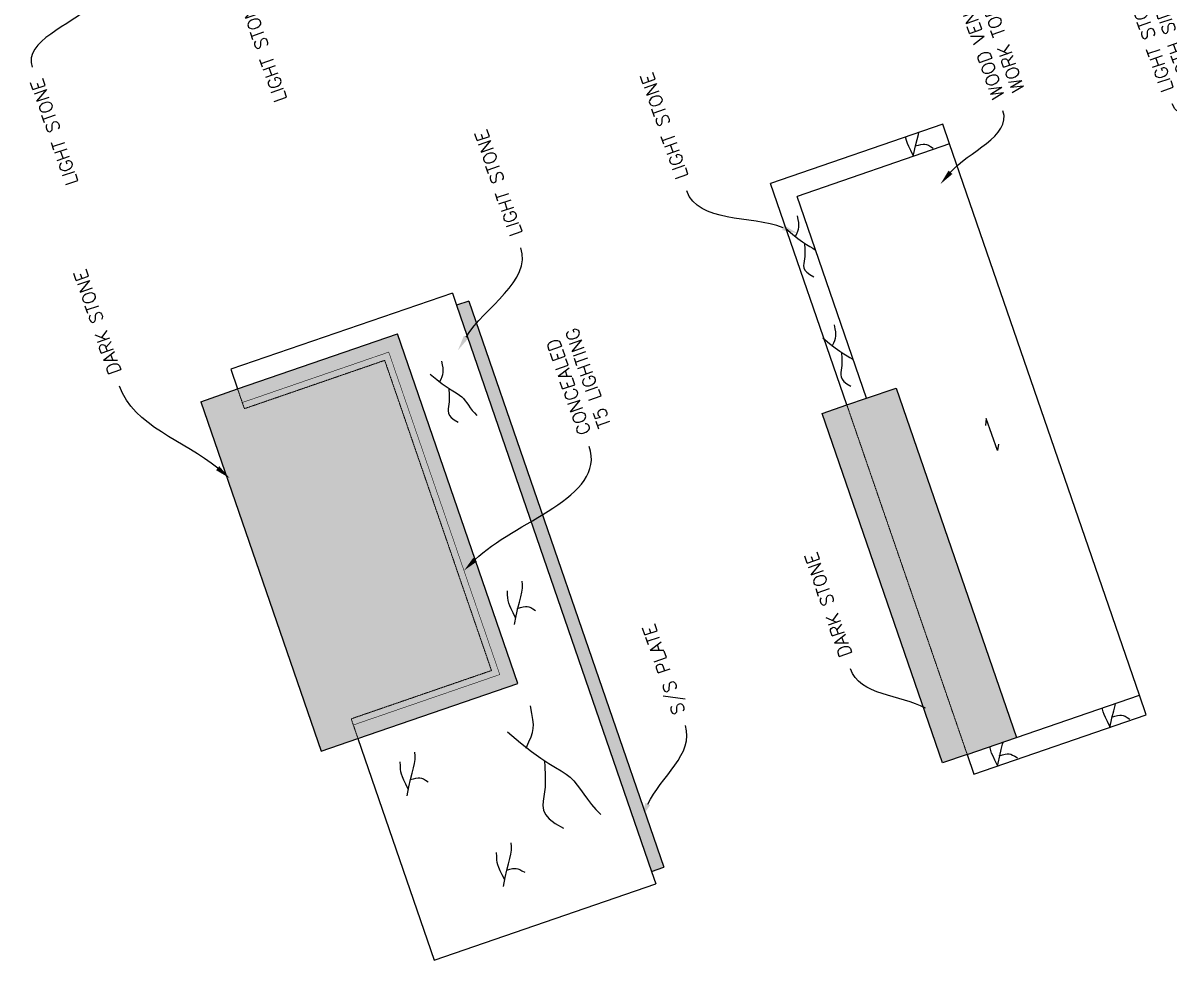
# Model space of a CAD drawing. Extents: x 760773 to 1075934, y 719259 to 1013331.
# Drawn here: x 817459 to 821862, y 821330 to 824930 of the extents above; entities that cross this region are included whole.
import ezdxf
from ezdxf import colors
from ezdxf.entities.mleader import LeaderData, LeaderLine
from ezdxf.math import Vec2, Vec3

# ---------------------------------------------------------------- set-up
doc = ezdxf.new("R2010")
doc.units = 0
doc.header["$MEASUREMENT"] = 0
doc.linetypes.add('CENTERX2', pattern=[4, 2.5, -0.5, 0.5, -0.5])
doc.linetypes.add('DASHED', pattern=[0.75, 0.5, -0.25])
doc.layers.add('72471 FF-FUR', color=9, linetype='Continuous', lineweight=30)
for name, color, linetype in [('A-TEXT', 7, 'Continuous'), ('EXIST1', 14, 'Continuous'), ('MED', 7, 'Continuous'), ('THICK', 1, 'Continuous'), ('THIN', 2, 'Continuous')]:
    doc.layers.add(name, color=color, linetype=linetype)
doc.styles.add('STANDARD1', font='romans')
pattern_1 = [(236.5, (813807.663, 818022.81), (13.73748, -36.02678), [0, -30.4, 0, -34, 0, -32.5]), (206.5, (813807.663, 818022.81), (-15.09112, -64.8915), [0, -16.4, 0, -27.4, 0, -10.5]), (166.5, (813830.923, 818030.82), (-58.85273, -20.38432), [0, -10, 0, -36, 0, -47]), (156.5, (813830.923, 818030.82), (-51.1321, -36.17115), [0, -5, 0, -23.6, 0, -27])]

msp = doc.modelspace()

# ---------------------------------------------------------------- hatches: boundary and pattern name
at = {"layer": 'THIN'}
h = msp.add_hatch(dxfattribs=at)
h.set_pattern_fill('AR-SAND', color=256, scale=20)
h.set_pattern_definition(pattern_1)
h.paths.add_polyline_path([(819873.60318, 821670.15456), (819920.87911, 821686.43297), (819172.07235, 823861.12569), (819124.79643, 823844.84729)])
h = msp.add_hatch(dxfattribs=at)
h.set_pattern_fill('AR-SAND', color=256, scale=20)
h.set_pattern_definition(pattern_1)
h.paths.add_polyline_path([(818604.07575, 822131.99879), (819360.49061, 822392.45331), (818898.18383, 823735.08969), (818141.76897, 823474.63517)])
h = msp.add_hatch(dxfattribs=at)
h.set_pattern_fill('AR-SAND', color=256, scale=20)
h.set_pattern_definition([(236.5, (813769.657, 818009.724), (13.73748, -36.02678), [0, -30.4, 0, -34, 0, -32.5]), (206.5, (813769.657, 818009.724), (-15.09112, -64.8915), [0, -16.4, 0, -27.4, 0, -10.5]), (166.5, (813792.917, 818017.733), (-58.85273, -20.38432), [0, -10, 0, -36, 0, -47]), (156.5, (813792.917, 818017.73), (-51.1321, -36.17115), [0, -5, 0, -23.6, 0, -27])])
h.paths.add_polyline_path([(821275.38535, 822184.55549), (820991.72978, 822086.88505), (820529.423, 823429.52142), (820813.07857, 823527.19187)])

# ---------------------------------------------------------------- linework, layer by layer
at = {"layer": '72471 FF-FUR', "linetype": 'Continuous', "lineweight": 0, "ltscale": 0.001}
msp.add_line((820813.07857, 823527.19187), (820813.07857, 823527.19187), dxfattribs=at)
at = {"layer": 'EXIST1'}
for points in [[(820879.16582, 824417.19649), (820881.35093, 824428.62167), (820887.7721, 824457.28412), (820893.73216, 824481.33073), (820898.87463, 824501.60432), (820900.61036, 824509.19009)], [(820879.30127, 824420.23178), (820869.49575, 824439.68705), (820862.10847, 824454.86624), (820856.77352, 824466.99364), (820853.12498, 824477.29351), (820850.79695, 824486.99012), (820850.15446, 824491.81673)], [(820885.67557, 824456.87468), (820898.58787, 824460.47862), (820908.67473, 824462.95655), (820916.76064, 824464.21651), (820923.67014, 824464.16657), (820930.22774, 824462.71478), (820937.25795, 824459.76921), (820945.58529, 824455.23791), (820956.03428, 824449.02894)], [(820425.58491, 824107.64751), (820431.18727, 824119.86367), (820435.29652, 824129.58904), (820438.01536, 824137.77769), (820439.44646, 824145.38373), (820439.69251, 824153.36126), (820438.85619, 824162.66437), (820437.04019, 824174.24716), (820434.34718, 824189.06372)], [(820389.77117, 824139.26691), (820414.69872, 824118.07345), (820436.02328, 824101.39542), (820454.1386, 824088.44272), (820469.43846, 824078.42522), (820482.31662, 824070.55282), (820493.16686, 824064.03539), (820502.38294, 824058.08282), (820503.72039, 824057.04686)], [(820460.47802, 824084.29202), (820460.90927, 824080.31239), (820461.44374, 824074.75447), (820461.97826, 824067.89283), (820462.40963, 824060.00203), (820462.63467, 824051.35663), (820462.55018, 824042.23119), (820462.05299, 824032.90028), (820461.0399, 824023.63845), (820459.55509, 824014.66022), (820458.23219, 824005.93997), (820457.85221, 823997.39199), (820459.19615, 823988.93062), (820463.04499, 823980.47017), (820470.17975, 823971.92496), (820481.38141, 823963.20931), (820497.43099, 823954.23753)], [(820568.0071, 823688.32249), (820573.60945, 823700.53866), (820577.71871, 823710.26402), (820580.43754, 823718.45268), (820581.86865, 823726.05872), (820582.1147, 823734.03625), (820581.27838, 823743.33936), (820579.46237, 823754.92214), (820576.76937, 823769.7387)], [(820532.19336, 823719.94189), (820557.12091, 823698.74843), (820578.44546, 823682.07041), (820596.56078, 823669.1177), (820611.86064, 823659.10021), (820624.73881, 823651.2278), (820635.58905, 823644.71037), (820644.80513, 823638.7578), (820648.81954, 823635.64832)], [(820602.90021, 823664.967), (820603.33145, 823660.98737), (820603.86593, 823655.42946), (820604.40045, 823648.56782), (820604.83182, 823640.67702), (820605.05685, 823632.03162), (820604.97237, 823622.90618), (820604.47517, 823613.57526), (820603.46208, 823604.31343), (820601.97728, 823595.33521), (820600.65438, 823586.61495), (820600.2744, 823578.06698), (820601.61833, 823569.60561), (820605.46718, 823561.14516), (820612.60193, 823552.59995), (820623.8036, 823543.88429), (820639.85317, 823534.91252)], [(819059.50372, 823549.19305), (819065.10608, 823561.40922), (819069.21533, 823571.13458), (819071.93417, 823579.32324), (819073.36527, 823586.92928), (819073.61132, 823594.90681), (819072.775, 823604.20992), (819070.959, 823615.7927), (819068.26599, 823630.60926)], [(819023.68998, 823580.81245), (819048.61753, 823559.61899), (819069.94209, 823542.94097), (819088.05741, 823529.98826), (819103.35727, 823519.97077), (819116.23543, 823512.09836), (819127.08567, 823505.58093), (819136.30175, 823499.62836), (819144.27745, 823493.45054), (819151.39176, 823486.41467), (819157.96466, 823478.51725), (819164.30137, 823469.91209), (819170.70709, 823460.75301), (819177.48705, 823451.19382), (819184.94645, 823441.38834), (819193.39051, 823431.49038), (819203.12444, 823421.65376)], [(819094.39683, 823525.83756), (819094.82808, 823521.85793), (819095.36255, 823516.30002), (819095.89707, 823509.43838), (819096.32844, 823501.54758), (819096.55348, 823492.90218), (819096.46899, 823483.77674), (819095.9718, 823474.44582), (819094.95871, 823465.18399), (819093.4739, 823456.20577), (819092.151, 823447.48551), (819091.77102, 823438.93754), (819093.11496, 823430.47616), (819096.9638, 823422.01572), (819104.09856, 823413.47051), (819115.30022, 823404.75485), (819131.3498, 823395.78308)], [(819346.9227, 822618.34911), (819353.4485, 822652.47023), (819359.86966, 822681.13269), (819365.82973, 822705.1793), (819370.9722, 822725.45289), (819374.9406, 822742.79627), (819377.37844, 822758.05228), (819377.92925, 822772.06374), (819376.23652, 822785.67345)], [(819351.39884, 822644.08034), (819341.59332, 822663.53561), (819334.20603, 822678.71481), (819328.87108, 822690.8422), (819325.22255, 822701.14207), (819322.89452, 822710.83869), (819321.52108, 822721.15633), (819320.73632, 822733.31926), (819320.17434, 822748.55177)], [(819357.77314, 822680.72325), (819370.68544, 822684.32719), (819380.77229, 822686.80511), (819388.85821, 822688.06507), (819395.76771, 822688.01513), (819402.32531, 822686.56335), (819409.35552, 822683.61777), (819417.68286, 822679.08647), (819428.13185, 822672.8775)], [(819391.48872, 822143.68344), (819402.69342, 822168.11578), (819410.91193, 822187.5665), (819416.3496, 822203.94381), (819419.21181, 822219.1559), (819419.70391, 822235.11095), (819418.03127, 822253.71717), (819414.39926, 822276.88274), (819409.01325, 822306.51586)], [(821634.61939, 822226.62868), (821624.81387, 822246.08395), (821617.42659, 822261.26315), (821612.09163, 822273.39054), (821608.4431, 822283.69041), (821606.11507, 822293.38703), (821605.47257, 822298.21364)], [(821634.48394, 822223.5934), (821636.66905, 822235.01857), (821643.09022, 822263.68103), (821649.05028, 822287.72764), (821654.19275, 822308.00123), (821655.92848, 822315.587)], [(821640.99369, 822263.27159), (821653.90599, 822266.87553), (821663.99284, 822269.35345), (821672.07876, 822270.61341), (821678.98826, 822270.56347), (821685.54586, 822269.11169), (821692.57607, 822266.16612), (821700.90341, 822261.63481), (821711.3524, 822255.42584)], [(819319.86124, 822206.92224), (819369.71634, 822164.53532), (819412.36544, 822131.17927), (819448.59608, 822105.27387), (819479.1958, 822085.23887), (819504.95213, 822069.49406), (819526.65261, 822056.4592), (819545.08478, 822044.55407), (819561.03616, 822032.19842), (819575.26478, 822018.12669), (819588.41059, 822002.33184), (819601.084, 821985.12152), (819613.89545, 821966.80336), (819627.45537, 821947.68498), (819642.37417, 821928.07402), (819659.26229, 821908.2781), (819678.73016, 821888.60486)], [(821202.47632, 822074.84125), (821204.66143, 822086.26642), (821211.0826, 822114.92888), (821217.04267, 822138.97549), (821222.18514, 822159.24908), (821223.92086, 822166.83485)], [(818934.88655, 821960.60518), (818941.41235, 821994.7263), (818947.83352, 822023.38875), (818953.79358, 822047.43536), (818958.93605, 822067.70895), (818962.90445, 822085.05234), (818965.34229, 822100.30835), (818965.8931, 822114.3198), (818964.20038, 822127.92952)], [(821202.61178, 822077.87653), (821192.80625, 822097.3318), (821185.41897, 822112.511), (821180.08402, 822124.63839), (821176.43549, 822134.93826), (821174.10746, 822144.63488), (821173.46496, 822149.46149)], [(821208.98608, 822114.51944), (821221.89838, 822118.12338), (821231.98523, 822120.6013), (821240.07115, 822121.86126), (821246.98065, 822121.81132), (821253.53825, 822120.35954), (821260.56846, 822117.41397), (821268.8958, 822112.88266), (821279.34479, 822106.67369)], [(818939.36269, 821986.3364), (818929.55717, 822005.79167), (818922.16989, 822020.97087), (818916.83493, 822033.09827), (818913.1864, 822043.39813), (818910.85837, 822053.09475), (818909.48493, 822063.41239), (818908.70018, 822075.57533), (818908.13819, 822090.80784)], [(819461.27493, 822096.97247), (819462.13742, 822089.01321), (819463.20638, 822077.89737), (819464.27541, 822064.1741), (819465.13815, 822048.39249), (819465.58822, 822031.10169), (819465.41925, 822012.85081), (819464.42486, 821994.18898), (819462.39868, 821975.66532), (819459.42907, 821957.70887), (819456.78328, 821940.26836), (819456.02332, 821923.17241), (819458.71118, 821906.24967), (819466.40887, 821889.32877), (819480.67838, 821872.23835), (819503.08171, 821854.80705), (819535.18086, 821836.8635)], [(818945.73699, 822022.97931), (818958.64929, 822026.58325), (818968.73614, 822029.06117), (818976.82206, 822030.32114), (818983.73156, 822030.2712), (818990.28916, 822028.81941), (818997.31937, 822025.87384), (819005.64671, 822021.34254), (819016.0957, 822015.13356)], [(819305.05333, 821612.53057), (819311.57912, 821646.65169), (819318.00029, 821675.31414), (819323.96035, 821699.36075), (819329.10283, 821719.63434), (819333.07122, 821736.97773), (819335.50907, 821752.23374), (819336.05987, 821766.24519), (819334.36715, 821779.85491)], [(819309.52946, 821638.2618), (819299.72394, 821657.71707), (819292.33666, 821672.89626), (819287.00171, 821685.02366), (819283.35317, 821695.32353), (819281.02514, 821705.02014), (819279.65171, 821715.33778), (819278.86695, 821727.50072), (819278.30496, 821742.73323)], [(819315.90376, 821674.9047), (819328.81607, 821678.50864), (819338.90292, 821680.98657), (819346.98883, 821682.24653), (819353.89833, 821682.19659), (819360.45593, 821680.7448), (819367.48614, 821677.79923), (819375.81349, 821673.26793), (819386.26247, 821667.05896)]]:
    msp.add_lwpolyline(points, dxfattribs=at)
at = {"layer": 'MED'}
for p, q in [((821018.87198, 824465.30118), (820432.65046, 824263.44892)), ((821748.14464, 822347.33957), (821018.87198, 824465.30118)), ((820699.61635, 823488.12369), (820432.65046, 824263.44892)), ((819124.79643, 823844.84729), (819873.60318, 821670.15456)), ((818283.59675, 823523.47039), (818898.18383, 823735.08969)), ((819360.49061, 822392.45331), (818898.18383, 823735.08969)), ((820699.61635, 823488.12369), (820813.07857, 823527.19187)), ((820813.07857, 823527.19187), (821275.38535, 822184.55549)), ((818745.90353, 822180.83401), (819360.49061, 822392.45331)), ((821275.38535, 822184.55549), (821748.14464, 822347.33957))]:
    msp.add_line(p, q, dxfattribs=at)
at = {"layer": 'THICK'}
for p, q in [((820992.82652, 824540.94266), (820330.96352, 824313.04496)), ((821018.87198, 824465.30118), (820992.82652, 824540.94266)), ((820623.97486, 823462.07824), (820330.96352, 824313.04496)), ((819108.51802, 823892.12321), (818257.5513, 823599.11188)), ((819108.51802, 823892.12321), (819124.79643, 823844.84729)), ((819172.07235, 823861.12569), (819124.79643, 823844.84729)), ((819172.07235, 823861.12569), (819920.87911, 821686.43297)), ((818257.5513, 823599.11188), (818283.59675, 823523.47039)), ((818141.76897, 823474.63517), (818283.59675, 823523.47039)), ((818141.76897, 823474.63517), (818604.07575, 822131.99879)), ((820529.423, 823429.52142), (820623.97486, 823462.07824)), ((820991.72978, 822086.88505), (820529.423, 823429.52142)), ((821774.19009, 822271.69808), (821748.14464, 822347.33957)), ((821112.32709, 822043.80038), (821774.19009, 822271.69808)), ((818604.07575, 822131.99879), (818745.90353, 822180.83401)), ((818745.90353, 822180.83401), (819038.91487, 821329.86729)), ((821086.28164, 822119.44186), (820991.72978, 822086.88505)), ((821086.28164, 822119.44186), (821112.32709, 822043.80038)), ((819873.60318, 821670.15456), (819920.87911, 821686.43297)), ((819873.60318, 821670.15456), (819889.88159, 821622.87863)), ((819038.91487, 821329.86729), (819889.88159, 821622.87863))]:
    msp.add_line(p, q, dxfattribs=at)
at = {"layer": 'THIN'}
for p, q in [((820623.97486, 823462.07824), (820699.61635, 823488.12369)), ((821086.28164, 822119.44186), (821275.38535, 822184.55549))]:
    msp.add_line(p, q, dxfattribs=at)
at = {"layer": 'THIN', "linetype": 'DASHED', "lineweight": 0}
msp.add_line((820623.97486, 823462.07824), (821086.28164, 822119.44186), dxfattribs=at)
at = {"layer": 'THIN', "linetype": 'CENTERX2', "lineweight": 0, "const_width": 2}
msp.add_lwpolyline([(818727.99728, 822232.83753), (819290.58084, 822426.55059), (818864.08655, 823665.17992), (818301.503, 823471.46687)], dxfattribs=at)
at = {"layer": 'THIN', "linetype": 'DASHED', "lineweight": 0}
msp.add_lwpolyline([(818745.90353, 822180.83401), (818719.85808, 822256.4755), (819258.80367, 822442.04935), (818848.58779, 823633.40275), (818309.6422, 823447.8289), (818283.59675, 823523.47039)], dxfattribs=at)
at = {"layer": 'THIN'}
msp.add_lwpolyline([(821206.797, 823311.99894), (821202.20504, 823286.82853), (821159.65407, 823410.40553), (821156.77312, 823382.62882)], dxfattribs=at)

# ---------------------------------------------------------------- leaders
at = {"layer": 'A-TEXT'}
ml = msp.add_multileader_mtext('Standard', dxfattribs=at)
ml.set_content('LIGHT STONE \\PBOTH SIDES', color=256, style='STANDARD1')
ml.set_leader_properties()
ml.build(insert=Vec2(0, 0))
ml.multileader.update_dxf_attribs({"leader_type": 2, "dogleg_length": 100, "arrow_head_size": 60})
ctx = ml.context
ctx.base_point, ctx.char_height, ctx.arrow_head_size, ctx.landing_gap_size, ctx.plane_origin, ctx.plane_x_axis, ctx.plane_y_axis = Vec3(821873.4622, 824618.69149), 50, 60, 50, Vec3(820564.25095, 825059.03196), Vec3(-0.3255681545, 0.9455185756), Vec3(-0.9455185756, -0.3255681545)
notes = []
notes.append((ctx, [(1, (1, 1, 0), (821906.01901, 824524.13963), (-0.3255681545, 0.9455185756), 100, [(1, [(822115.48755, 824707.31259), (822218.88685, 824615.42802)], 0, [])])]))
ctx.mtext.insert, ctx.mtext.text_direction, ctx.mtext.rotation, ctx.mtext.width, ctx.mtext.line_spacing_factor, ctx.mtext.flow_direction = Vec3(821833.54583, 824657.82821), Vec3(-0.3255681545, 0.9455185756), 1.9024088847, 763.4386165, 0.975, 5
ml = msp.add_multileader_mtext('Standard', dxfattribs=at)
ml.set_content('WOOD VENEER \\PWORK TOP ', color=256, style='STANDARD1')
ml.set_leader_properties()
ml.build(insert=Vec2(0, 0))
ml.multileader.update_dxf_attribs({"leader_type": 2, "dogleg_length": 100, "arrow_head_size": 60})
ctx = ml.context
ctx.base_point, ctx.char_height, ctx.arrow_head_size, ctx.landing_gap_size, ctx.plane_origin, ctx.plane_x_axis, ctx.plane_y_axis = Vec3(821223.70771, 824592.32992), 50, 60, 50, Vec3(820043.58342, 824879.75175), Vec3(-0.3255681545, 0.9455185756), Vec3(-0.9455185756, -0.3255681545)
notes.append((ctx, [(1, (1, 1, 0), (821256.26452, 824497.77806), (-0.3255681545, 0.9455185756), 100, [(0, [(820983.05297, 824310.07675)], 0, [])])]))
ctx.mtext.insert, ctx.mtext.text_direction, ctx.mtext.rotation, ctx.mtext.width, ctx.mtext.line_spacing_factor, ctx.mtext.flow_direction = Vec3(821183.79133, 824631.46665), Vec3(-0.3255681545, 0.9455185756), 1.9024088847, 763.4386165, 0.975, 5
ml = msp.add_multileader_mtext('Standard', dxfattribs=at)
ml.set_content('LIGHT STONE ', color=256, style='STANDARD1')
ml.set_leader_properties()
ml.build(insert=Vec2(0, 0))
ml.multileader.update_dxf_attribs({"leader_type": 2, "dogleg_length": 100, "arrow_head_size": 60})
ctx = ml.context
ctx.base_point, ctx.char_height, ctx.arrow_head_size, ctx.landing_gap_size, ctx.plane_origin, ctx.plane_x_axis, ctx.plane_y_axis = Vec3(818481.48596, 824538.17797), 50, 60, 50, Vec3(817335.52458, 824726.38351), Vec3(-0.3255681545, 0.9455185756), Vec3(-0.9455185756, -0.3255681545)
ctx.text_align_type = 2
notes.append((ctx, [(0, (1, 1, 0), (818262.8902, 825173.02616), (0.3255681545, -0.9455185756), 100, [(0, [(818429.66144, 825237.82857)], 0, [])])]))
ctx.mtext.insert, ctx.mtext.text_direction, ctx.mtext.rotation, ctx.mtext.width, ctx.mtext.alignment, ctx.mtext.line_spacing_factor, ctx.mtext.flow_direction = Vec3(818288.08746, 825023.05917), Vec3(-0.3255681545, 0.9455185756), 1.9024088847, 763.4386165, 3, 0.975, 5
ml = msp.add_multileader_mtext('Standard', dxfattribs=at)
ml.set_content('LIGHT STONE ', color=256, style='STANDARD1')
ml.set_leader_properties()
ml.build(insert=Vec2(0, 0))
ml.multileader.update_dxf_attribs({"leader_type": 2, "dogleg_length": 100, "arrow_head_size": 60})
ctx = ml.context
ctx.base_point, ctx.char_height, ctx.arrow_head_size, ctx.landing_gap_size, ctx.plane_origin, ctx.plane_x_axis, ctx.plane_y_axis = Vec3(820008.91722, 824285.02353), 50, 60, 50, Vec3(819052.05956, 824538.34271), Vec3(-0.3255681545, 0.9455185756), Vec3(-0.9455185756, -0.3255681545)
notes.append((ctx, [(1, (1, 1, 0), (820041.47404, 824190.47168), (-0.3255681545, 0.9455185756), 100, [(0, [(820434.9034, 824121.33371)], 0, [])])]))
ctx.mtext.insert, ctx.mtext.text_direction, ctx.mtext.rotation, ctx.mtext.width, ctx.mtext.line_spacing_factor, ctx.mtext.flow_direction = Vec3(819969.00085, 824324.16026), Vec3(-0.3255681545, 0.9455185756), 1.9024088847, 763.4386165, 0.975, 5
ml = msp.add_multileader_mtext('Standard', dxfattribs=at)
ml.set_content('LIGHT STONE ', color=256, style='STANDARD1')
ml.set_leader_properties()
ml.build(insert=Vec2(0, 0))
ml.multileader.update_dxf_attribs({"leader_type": 2, "dogleg_length": 100, "arrow_head_size": 60})
ctx = ml.context
ctx.base_point, ctx.char_height, ctx.arrow_head_size, ctx.landing_gap_size, ctx.plane_origin, ctx.plane_x_axis, ctx.plane_y_axis = Vec3(817680.43412, 824218.69879), 50, 60, 50, Vec3(816485.57533, 824548.91274), Vec3(-0.3255681545, 0.9455185756), Vec3(-0.9455185756, -0.3255681545)
ctx.text_align_type = 2
notes.append((ctx, [(0, (1, 1, 0), (817461.83836, 824853.54698), (0.3255681545, -0.9455185756), 100, [(0, [(817761.2759, 825040.40028)], 0, [])])]))
ctx.mtext.insert, ctx.mtext.text_direction, ctx.mtext.rotation, ctx.mtext.width, ctx.mtext.alignment, ctx.mtext.line_spacing_factor, ctx.mtext.flow_direction = Vec3(817487.03562, 824703.57999), Vec3(-0.3255681545, 0.9455185756), 1.9024088847, 763.4386165, 3, 0.975, 5
ml = msp.add_multileader_mtext('Standard', dxfattribs=at)
ml.set_content('LIGHT STONE ', color=256, style='STANDARD1')
ml.set_leader_properties()
ml.build(insert=Vec2(0, 0))
ml.multileader.update_dxf_attribs({"leader_type": 2, "dogleg_length": 100, "arrow_head_size": 60})
ctx = ml.context
ctx.base_point, ctx.char_height, ctx.arrow_head_size, ctx.landing_gap_size, ctx.plane_origin, ctx.plane_x_axis, ctx.plane_y_axis = Vec3(819371.5695, 824065.56711), 50, 60, 50, Vec3(818225.60812, 824253.77265), Vec3(-0.3255681545, 0.9455185756), Vec3(-0.9455185756, -0.3255681545)
notes.append((ctx, [(1, (1, 1, 0), (819404.12631, 823971.01526), (-0.3255681545, 0.9455185756), 100, [(0, [(819129.87321, 823671.97578)], 0, [])])]))
ctx.mtext.insert, ctx.mtext.text_direction, ctx.mtext.rotation, ctx.mtext.width, ctx.mtext.line_spacing_factor, ctx.mtext.flow_direction = Vec3(819331.65313, 824104.70384), Vec3(-0.3255681545, 0.9455185756), 1.9024088847, 763.4386165, 0.975, 5
ml = msp.add_multileader_mtext('Standard', dxfattribs=at)
ml.set_content('DARK STONE ', color=256, style='STANDARD1')
ml.set_leader_properties()
ml.build(insert=Vec2(0, 0))
ml.multileader.update_dxf_attribs({"leader_type": 2, "dogleg_length": 100, "arrow_head_size": 60})
ctx = ml.context
ctx.base_point, ctx.char_height, ctx.arrow_head_size, ctx.landing_gap_size, ctx.plane_origin, ctx.plane_x_axis, ctx.plane_y_axis = Vec3(817829.80334, 823534.69445), 50, 60, 50, Vec3(816748.4849, 823745.15834), Vec3(-0.3255681545, 0.9455185756), Vec3(-0.9455185756, -0.3255681545)
notes.append((ctx, [(1, (1, 1, 0), (817862.36015, 823440.14259), (-0.3255681545, 0.9455185756), 100, [(0, [(818252.98611, 823180.81721)], 0, [])])]))
ctx.mtext.insert, ctx.mtext.text_direction, ctx.mtext.rotation, ctx.mtext.width, ctx.mtext.line_spacing_factor, ctx.mtext.flow_direction = Vec3(817789.88697, 823573.83118), Vec3(-0.3255681545, 0.9455185756), 1.9024088847, 763.4386165, 0.975, 5
ml = msp.add_multileader_mtext('Standard', dxfattribs=at)
ml.set_content('CONCEALED\\PT5 LIGHTING', color=256, style='STANDARD1')
ml.set_leader_properties()
ml.build(insert=Vec2(0, 0))
ml.multileader.update_dxf_attribs({"leader_type": 2, "dogleg_length": 100, "arrow_head_size": 60})
ctx = ml.context
ctx.base_point, ctx.char_height, ctx.arrow_head_size, ctx.landing_gap_size, ctx.plane_origin, ctx.plane_x_axis, ctx.plane_y_axis = Vec3(819634.49701, 823301.97018), 50, 60, 50, Vec3(818488.53563, 823490.17572), Vec3(-0.3255681545, 0.9455185756), Vec3(-0.9455185756, -0.3255681545)
notes.append((ctx, [(1, (1, 1, 0), (819667.05382, 823207.41832), (-0.3255681545, 0.9455185756), 100, [(0, [(819153.09404, 822825.84122)], 0, [])])]))
ctx.mtext.insert, ctx.mtext.text_direction, ctx.mtext.rotation, ctx.mtext.width, ctx.mtext.line_spacing_factor, ctx.mtext.flow_direction = Vec3(819594.58063, 823341.10691), Vec3(-0.3255681545, 0.9455185756), 1.9024088847, 763.4386165, 0.975, 5
ml = msp.add_multileader_mtext('Standard', dxfattribs=at)
ml.set_content('DARK STONE ', color=256, style='STANDARD1')
ml.set_leader_properties()
ml.build(insert=Vec2(0, 0))
ml.multileader.update_dxf_attribs({"leader_type": 2, "dogleg_length": 100, "arrow_head_size": 60})
ctx = ml.context
ctx.base_point, ctx.char_height, ctx.arrow_head_size, ctx.landing_gap_size, ctx.plane_origin, ctx.plane_x_axis, ctx.plane_y_axis = Vec3(820637.6208, 822448.6923), 50, 60, 50, Vec3(819680.76314, 822702.01147), Vec3(-0.3255681545, 0.9455185756), Vec3(-0.9455185756, -0.3255681545)
notes.append((ctx, [(1, (1, 1, 0), (820670.17761, 822354.14044), (-0.3255681545, 0.9455185756), 100, [(0, [(820979.19536, 822269.61478)], 0, [])])]))
ctx.mtext.insert, ctx.mtext.text_direction, ctx.mtext.rotation, ctx.mtext.width, ctx.mtext.line_spacing_factor, ctx.mtext.flow_direction = Vec3(820597.70443, 822487.82902), Vec3(-0.3255681545, 0.9455185756), 1.9024088847, 763.4386165, 0.975, 5
ml = msp.add_multileader_mtext('Standard', dxfattribs=at)
ml.set_content('S/S PLATE', color=256, style='STANDARD1')
ml.set_leader_properties()
ml.build(insert=Vec2(0, 0))
ml.multileader.update_dxf_attribs({"leader_type": 2, "dogleg_length": 100, "arrow_head_size": 60})
ctx = ml.context
ctx.base_point, ctx.char_height, ctx.arrow_head_size, ctx.landing_gap_size, ctx.plane_origin, ctx.plane_x_axis, ctx.plane_y_axis = Vec3(820003.4879, 822230.34283), 50, 60, 50, Vec3(818857.52652, 822418.54837), Vec3(-0.3255681545, 0.9455185756), Vec3(-0.9455185756, -0.3255681545)
notes.append((ctx, [(1, (1, 1, 0), (820036.04471, 822135.79097), (-0.3255681545, 0.9455185756), 100, [(0, [(819833.43563, 821875.09807)], 0, [])])]))
ctx.mtext.insert, ctx.mtext.text_direction, ctx.mtext.rotation, ctx.mtext.width, ctx.mtext.line_spacing_factor, ctx.mtext.flow_direction = Vec3(819955.6922, 822266.76648), Vec3(-0.3255681545, 0.9455185756), 1.9024088847, 763.4386165, 0.975, 5
for ctx, leaders in notes:
    for number, flags, end, landing, length, lines in leaders:
        leader = LeaderData()
        leader.index, (leader.has_last_leader_line, leader.has_dogleg_vector, leader.attachment_direction) = number, flags
        leader.last_leader_point, leader.dogleg_vector, leader.dogleg_length = Vec3(end), Vec3(landing), length
        for number, points, colour, breaks in lines:
            line = LeaderLine()
            line.index, line.vertices, line.color, line.breaks = number, Vec3.list(points), colors.encode_raw_color(colour), breaks
            leader.lines.append(line)
        ctx.leaders.append(leader)

doc.saveas('drawing.dxf')
